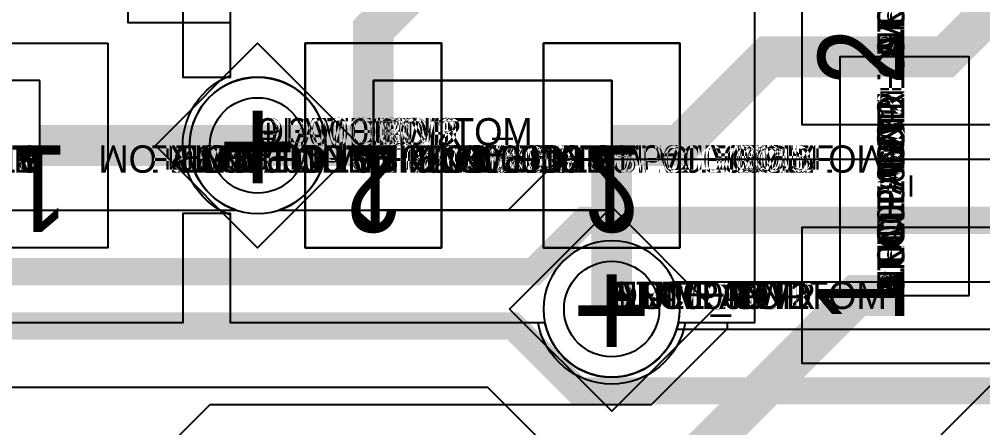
# Model space of a CAD drawing. Extents: x 0 to 323, y 0 to 320.
# Drawn here: x 32.16 to 39.24, y 228.94 to 231.93 of the extents above; entities that cross this region are included whole.
import ezdxf
from ezdxf.enums import TextEntityAlignment as Align

# ---------------------------------------------------------------- set-up
doc = ezdxf.new("R2010")
doc.units = 0
doc.header["$MEASUREMENT"] = 0
doc.layers.get('0').update_dxf_attribs({"linetype": 'CONTINUOUS'})
for name, color, linetype in [('CDN_FIGURES', 7, 'CONTINUOUS'), ('ETCH_BOTTOM', 7, 'CONTINUOUS'), ('ETCH_GND', 3, 'CONTINUOUS'), ('ETCH_INT1', 4, 'CONTINUOUS'), ('ETCH_INT2', 5, 'CONTINUOUS'), ('ETCH_PWR', 6, 'CONTINUOUS'), ('ETCH_TOP', 2, 'CONTINUOUS'), ('MANUFACTURING_NCLEGEND-1-6', 8, 'CONTINUOUS'), ('PACKAGE_GEOMETRY_ASSEMBLY_TOP', 11, 'CONTINUOUS'), ('PACKAGE_GEOMETRY_PIN_NUMBER', 9, 'CONTINUOUS')]:
    doc.layers.add(name, color=color, linetype=linetype)

# ---------------------------------------------------------------- blocks, each defined once
blk = doc.blocks.new('PAD_INFO')
for tag in ['SHAPE_TYPE', 'PAD_HEIGHT', 'PAD_LAYER', 'PAD_TYPE', 'PAD_WIDTH']:
    blk.add_attdef(tag, (0, 0), '', height=0.2)
at = {"flags": 2}
blk.add_attdef('CDN_TYPE', (0, 0), '', height=0.2, dxfattribs=at)
blk = doc.blocks.new('DRILL_INFO')
at = {"flags": 2}
blk.add_attdef('CDN_TYPE', (0, 0), '', height=0.2, dxfattribs=at)
for tag in ['FSHAPE', 'FCHAR', 'DRILL_HEIGHT', 'DIAMETER', 'PLATED', 'DRILL_WIDTH']:
    blk.add_attdef(tag, (0, 0), '', height=0.2)
blk = doc.blocks.new('VIA0700X0300')
at = {"layer": 'ETCH_BOTTOM'}
blk.add_circle((0, 0), 0.35, dxfattribs=at)
at = {"layer": 'ETCH_GND'}
blk.add_circle((0, 0), 0.35, dxfattribs=at)
at = {"layer": 'ETCH_INT1'}
blk.add_circle((0, 0), 0.35, dxfattribs=at)
at = {"layer": 'ETCH_INT2'}
blk.add_circle((0, 0), 0.35, dxfattribs=at)
at = {"layer": 'ETCH_PWR'}
blk.add_circle((0, 0), 0.35, dxfattribs=at)
at = {"layer": 'ETCH_TOP'}
blk.add_circle((0, 0), 0.35, dxfattribs=at)
ref = blk.add_blockref('PAD_INFO', (0, 0))
ref.add_attrib('PAD_LAYER', 'ETCH_TOP', (0, 0), dxfattribs={"height": 0.2})
ref.add_attrib('SHAPE_TYPE', 'NULL', (0, 0), dxfattribs={"height": 0.2})
ref.add_attrib('PAD_TYPE', 'ANTIPAD', (0, 0), dxfattribs={"height": 0.2})
ref.add_attrib('PAD_WIDTH', '0.000000', (0, 0), dxfattribs={"height": 0.2})
ref.add_attrib('PAD_HEIGHT', '0.000000', (0, 0), dxfattribs={"height": 0.2})
ref = blk.add_blockref('PAD_INFO', (0, 0))
ref.add_attrib('PAD_LAYER', 'ETCH_GND', (0, 0), dxfattribs={"height": 0.2})
ref.add_attrib('SHAPE_TYPE', 'NULL', (0, 0), dxfattribs={"height": 0.2})
ref.add_attrib('PAD_TYPE', 'ANTIPAD', (0, 0), dxfattribs={"height": 0.2})
ref.add_attrib('PAD_WIDTH', '0.000000', (0, 0), dxfattribs={"height": 0.2})
ref.add_attrib('PAD_HEIGHT', '0.000000', (0, 0), dxfattribs={"height": 0.2})
ref = blk.add_blockref('PAD_INFO', (0, 0))
ref.add_attrib('PAD_LAYER', 'ETCH_INT1', (0, 0), dxfattribs={"height": 0.2})
ref.add_attrib('SHAPE_TYPE', 'NULL', (0, 0), dxfattribs={"height": 0.2})
ref.add_attrib('PAD_TYPE', 'ANTIPAD', (0, 0), dxfattribs={"height": 0.2})
ref.add_attrib('PAD_WIDTH', '0.000000', (0, 0), dxfattribs={"height": 0.2})
ref.add_attrib('PAD_HEIGHT', '0.000000', (0, 0), dxfattribs={"height": 0.2})
ref = blk.add_blockref('PAD_INFO', (0, 0))
ref.add_attrib('PAD_LAYER', 'ETCH_INT2', (0, 0), dxfattribs={"height": 0.2})
ref.add_attrib('SHAPE_TYPE', 'NULL', (0, 0), dxfattribs={"height": 0.2})
ref.add_attrib('PAD_TYPE', 'ANTIPAD', (0, 0), dxfattribs={"height": 0.2})
ref.add_attrib('PAD_WIDTH', '0.000000', (0, 0), dxfattribs={"height": 0.2})
ref.add_attrib('PAD_HEIGHT', '0.000000', (0, 0), dxfattribs={"height": 0.2})
ref = blk.add_blockref('PAD_INFO', (0, 0))
ref.add_attrib('PAD_LAYER', 'ETCH_PWR', (0, 0), dxfattribs={"height": 0.2})
ref.add_attrib('SHAPE_TYPE', 'NULL', (0, 0), dxfattribs={"height": 0.2})
ref.add_attrib('PAD_TYPE', 'ANTIPAD', (0, 0), dxfattribs={"height": 0.2})
ref.add_attrib('PAD_WIDTH', '0.000000', (0, 0), dxfattribs={"height": 0.2})
ref.add_attrib('PAD_HEIGHT', '0.000000', (0, 0), dxfattribs={"height": 0.2})
ref = blk.add_blockref('PAD_INFO', (0, 0))
ref.add_attrib('PAD_LAYER', 'ETCH_BOTTOM', (0, 0), dxfattribs={"height": 0.2})
ref.add_attrib('SHAPE_TYPE', 'NULL', (0, 0), dxfattribs={"height": 0.2})
ref.add_attrib('PAD_TYPE', 'ANTIPAD', (0, 0), dxfattribs={"height": 0.2})
ref.add_attrib('PAD_WIDTH', '0.000000', (0, 0), dxfattribs={"height": 0.2})
ref.add_attrib('PAD_HEIGHT', '0.000000', (0, 0), dxfattribs={"height": 0.2})
ref = blk.add_blockref('PAD_INFO', (0, 0))
ref.add_attrib('PAD_LAYER', 'ETCH_TOP', (0, 0), dxfattribs={"height": 0.2})
ref.add_attrib('SHAPE_TYPE', 'NULL', (0, 0), dxfattribs={"height": 0.2})
ref.add_attrib('PAD_TYPE', 'THERMAL', (0, 0), dxfattribs={"height": 0.2})
ref.add_attrib('PAD_WIDTH', '0.000000', (0, 0), dxfattribs={"height": 0.2})
ref.add_attrib('PAD_HEIGHT', '0.000000', (0, 0), dxfattribs={"height": 0.2})
ref = blk.add_blockref('PAD_INFO', (0, 0))
ref.add_attrib('PAD_LAYER', 'ETCH_GND', (0, 0), dxfattribs={"height": 0.2})
ref.add_attrib('SHAPE_TYPE', 'NULL', (0, 0), dxfattribs={"height": 0.2})
ref.add_attrib('PAD_TYPE', 'THERMAL', (0, 0), dxfattribs={"height": 0.2})
ref.add_attrib('PAD_WIDTH', '0.000000', (0, 0), dxfattribs={"height": 0.2})
ref.add_attrib('PAD_HEIGHT', '0.000000', (0, 0), dxfattribs={"height": 0.2})
ref = blk.add_blockref('PAD_INFO', (0, 0))
ref.add_attrib('PAD_LAYER', 'ETCH_INT1', (0, 0), dxfattribs={"height": 0.2})
ref.add_attrib('SHAPE_TYPE', 'NULL', (0, 0), dxfattribs={"height": 0.2})
ref.add_attrib('PAD_TYPE', 'THERMAL', (0, 0), dxfattribs={"height": 0.2})
ref.add_attrib('PAD_WIDTH', '0.000000', (0, 0), dxfattribs={"height": 0.2})
ref.add_attrib('PAD_HEIGHT', '0.000000', (0, 0), dxfattribs={"height": 0.2})
ref = blk.add_blockref('PAD_INFO', (0, 0))
ref.add_attrib('PAD_LAYER', 'ETCH_INT2', (0, 0), dxfattribs={"height": 0.2})
ref.add_attrib('SHAPE_TYPE', 'NULL', (0, 0), dxfattribs={"height": 0.2})
ref.add_attrib('PAD_TYPE', 'THERMAL', (0, 0), dxfattribs={"height": 0.2})
ref.add_attrib('PAD_WIDTH', '0.000000', (0, 0), dxfattribs={"height": 0.2})
ref.add_attrib('PAD_HEIGHT', '0.000000', (0, 0), dxfattribs={"height": 0.2})
ref = blk.add_blockref('PAD_INFO', (0, 0))
ref.add_attrib('PAD_LAYER', 'ETCH_PWR', (0, 0), dxfattribs={"height": 0.2})
ref.add_attrib('SHAPE_TYPE', 'NULL', (0, 0), dxfattribs={"height": 0.2})
ref.add_attrib('PAD_TYPE', 'THERMAL', (0, 0), dxfattribs={"height": 0.2})
ref.add_attrib('PAD_WIDTH', '0.000000', (0, 0), dxfattribs={"height": 0.2})
ref.add_attrib('PAD_HEIGHT', '0.000000', (0, 0), dxfattribs={"height": 0.2})
ref = blk.add_blockref('PAD_INFO', (0, 0))
ref.add_attrib('PAD_LAYER', 'ETCH_BOTTOM', (0, 0), dxfattribs={"height": 0.2})
ref.add_attrib('SHAPE_TYPE', 'NULL', (0, 0), dxfattribs={"height": 0.2})
ref.add_attrib('PAD_TYPE', 'THERMAL', (0, 0), dxfattribs={"height": 0.2})
ref.add_attrib('PAD_WIDTH', '0.000000', (0, 0), dxfattribs={"height": 0.2})
ref.add_attrib('PAD_HEIGHT', '0.000000', (0, 0), dxfattribs={"height": 0.2})
ref = blk.add_blockref('PAD_INFO', (0, 0))
ref.add_attrib('PAD_LAYER', 'ETCH_TOP', (0, 0), dxfattribs={"height": 0.2})
ref.add_attrib('SHAPE_TYPE', 'CIRCLE', (0, 0), dxfattribs={"height": 0.2})
ref.add_attrib('PAD_TYPE', 'REGULAR', (0, 0), dxfattribs={"height": 0.2})
ref.add_attrib('PAD_WIDTH', '0.700000', (0, 0), dxfattribs={"height": 0.2})
ref.add_attrib('PAD_HEIGHT', '0.700000', (0, 0), dxfattribs={"height": 0.2})
ref = blk.add_blockref('PAD_INFO', (0, 0))
ref.add_attrib('PAD_LAYER', 'ETCH_GND', (0, 0), dxfattribs={"height": 0.2})
ref.add_attrib('SHAPE_TYPE', 'CIRCLE', (0, 0), dxfattribs={"height": 0.2})
ref.add_attrib('PAD_TYPE', 'REGULAR', (0, 0), dxfattribs={"height": 0.2})
ref.add_attrib('PAD_WIDTH', '0.700000', (0, 0), dxfattribs={"height": 0.2})
ref.add_attrib('PAD_HEIGHT', '0.700000', (0, 0), dxfattribs={"height": 0.2})
ref = blk.add_blockref('PAD_INFO', (0, 0))
ref.add_attrib('PAD_LAYER', 'ETCH_INT1', (0, 0), dxfattribs={"height": 0.2})
ref.add_attrib('SHAPE_TYPE', 'CIRCLE', (0, 0), dxfattribs={"height": 0.2})
ref.add_attrib('PAD_TYPE', 'REGULAR', (0, 0), dxfattribs={"height": 0.2})
ref.add_attrib('PAD_WIDTH', '0.700000', (0, 0), dxfattribs={"height": 0.2})
ref.add_attrib('PAD_HEIGHT', '0.700000', (0, 0), dxfattribs={"height": 0.2})
ref = blk.add_blockref('PAD_INFO', (0, 0))
ref.add_attrib('PAD_LAYER', 'ETCH_INT2', (0, 0), dxfattribs={"height": 0.2})
ref.add_attrib('SHAPE_TYPE', 'CIRCLE', (0, 0), dxfattribs={"height": 0.2})
ref.add_attrib('PAD_TYPE', 'REGULAR', (0, 0), dxfattribs={"height": 0.2})
ref.add_attrib('PAD_WIDTH', '0.700000', (0, 0), dxfattribs={"height": 0.2})
ref.add_attrib('PAD_HEIGHT', '0.700000', (0, 0), dxfattribs={"height": 0.2})
ref = blk.add_blockref('PAD_INFO', (0, 0))
ref.add_attrib('PAD_LAYER', 'ETCH_PWR', (0, 0), dxfattribs={"height": 0.2})
ref.add_attrib('SHAPE_TYPE', 'CIRCLE', (0, 0), dxfattribs={"height": 0.2})
ref.add_attrib('PAD_TYPE', 'REGULAR', (0, 0), dxfattribs={"height": 0.2})
ref.add_attrib('PAD_WIDTH', '0.700000', (0, 0), dxfattribs={"height": 0.2})
ref.add_attrib('PAD_HEIGHT', '0.700000', (0, 0), dxfattribs={"height": 0.2})
ref = blk.add_blockref('PAD_INFO', (0, 0))
ref.add_attrib('PAD_LAYER', 'ETCH_BOTTOM', (0, 0), dxfattribs={"height": 0.2})
ref.add_attrib('SHAPE_TYPE', 'CIRCLE', (0, 0), dxfattribs={"height": 0.2})
ref.add_attrib('PAD_TYPE', 'REGULAR', (0, 0), dxfattribs={"height": 0.2})
ref.add_attrib('PAD_WIDTH', '0.700000', (0, 0), dxfattribs={"height": 0.2})
ref.add_attrib('PAD_HEIGHT', '0.700000', (0, 0), dxfattribs={"height": 0.2})
ref = blk.add_blockref('DRILL_INFO', (0, 0))
ref.add_attrib('DIAMETER', '0.300000', (0, 0), dxfattribs={"height": 0.2})
ref.add_attrib('PLATED', 'PLATED', (0, 0), dxfattribs={"height": 0.2})
ref.add_attrib('FSHAPE', 'DIAMOND', (0, 0), dxfattribs={"height": 0.2})
ref.add_attrib('FCHAR', '+', (0, 0), dxfattribs={"height": 0.2})
ref.add_attrib('DRILL_WIDTH', '1.500000', (0, 0), dxfattribs={"height": 0.2})
ref.add_attrib('DRILL_HEIGHT', '1.500000', (0, 0), dxfattribs={"height": 0.2})
for tag in ['CDN_TYPE', 'PIN']:
    blk.add_attdef(tag, (0, 0), '', height=0.2)
at = {"flags": 2}
for tag in ['PSTKNAME', 'BBV']:
    blk.add_attdef(tag, (0, 0), '', height=0.2, dxfattribs=at)
blk = doc.blocks.new('FIGURE_DIAMOND')
at = {"layer": 'CDN_FIGURES'}
blk.add_lwpolyline([(-0.5, 0), (0, 0.5), (0.5, 0), (0, -0.5)], close=True, dxfattribs=at)
blk = doc.blocks.new('RC1000X1500TS')
at = {"layer": 'ETCH_TOP'}
blk.add_lwpolyline([(-0.5, -0.75), (-0.5, 0.75), (0.5, 0.75), (0.5, -0.75)], close=True, dxfattribs=at)
ref = blk.add_blockref('PAD_INFO', (0, 0))
ref.add_attrib('PAD_LAYER', 'ETCH_TOP', (0, 0), dxfattribs={"height": 0.2})
ref.add_attrib('SHAPE_TYPE', 'NULL', (0, 0), dxfattribs={"height": 0.2})
ref.add_attrib('PAD_TYPE', 'ANTIPAD', (0, 0), dxfattribs={"height": 0.2})
ref.add_attrib('PAD_WIDTH', '0.000000', (0, 0), dxfattribs={"height": 0.2})
ref.add_attrib('PAD_HEIGHT', '0.000000', (0, 0), dxfattribs={"height": 0.2})
ref = blk.add_blockref('PAD_INFO', (0, 0))
ref.add_attrib('PAD_LAYER', 'ETCH_GND', (0, 0), dxfattribs={"height": 0.2})
ref.add_attrib('SHAPE_TYPE', 'NULL', (0, 0), dxfattribs={"height": 0.2})
ref.add_attrib('PAD_TYPE', 'ANTIPAD', (0, 0), dxfattribs={"height": 0.2})
ref.add_attrib('PAD_WIDTH', '0.000000', (0, 0), dxfattribs={"height": 0.2})
ref.add_attrib('PAD_HEIGHT', '0.000000', (0, 0), dxfattribs={"height": 0.2})
ref = blk.add_blockref('PAD_INFO', (0, 0))
ref.add_attrib('PAD_LAYER', 'ETCH_INT1', (0, 0), dxfattribs={"height": 0.2})
ref.add_attrib('SHAPE_TYPE', 'NULL', (0, 0), dxfattribs={"height": 0.2})
ref.add_attrib('PAD_TYPE', 'ANTIPAD', (0, 0), dxfattribs={"height": 0.2})
ref.add_attrib('PAD_WIDTH', '0.000000', (0, 0), dxfattribs={"height": 0.2})
ref.add_attrib('PAD_HEIGHT', '0.000000', (0, 0), dxfattribs={"height": 0.2})
ref = blk.add_blockref('PAD_INFO', (0, 0))
ref.add_attrib('PAD_LAYER', 'ETCH_INT2', (0, 0), dxfattribs={"height": 0.2})
ref.add_attrib('SHAPE_TYPE', 'NULL', (0, 0), dxfattribs={"height": 0.2})
ref.add_attrib('PAD_TYPE', 'ANTIPAD', (0, 0), dxfattribs={"height": 0.2})
ref.add_attrib('PAD_WIDTH', '0.000000', (0, 0), dxfattribs={"height": 0.2})
ref.add_attrib('PAD_HEIGHT', '0.000000', (0, 0), dxfattribs={"height": 0.2})
ref = blk.add_blockref('PAD_INFO', (0, 0))
ref.add_attrib('PAD_LAYER', 'ETCH_PWR', (0, 0), dxfattribs={"height": 0.2})
ref.add_attrib('SHAPE_TYPE', 'NULL', (0, 0), dxfattribs={"height": 0.2})
ref.add_attrib('PAD_TYPE', 'ANTIPAD', (0, 0), dxfattribs={"height": 0.2})
ref.add_attrib('PAD_WIDTH', '0.000000', (0, 0), dxfattribs={"height": 0.2})
ref.add_attrib('PAD_HEIGHT', '0.000000', (0, 0), dxfattribs={"height": 0.2})
ref = blk.add_blockref('PAD_INFO', (0, 0))
ref.add_attrib('PAD_LAYER', 'ETCH_BOTTOM', (0, 0), dxfattribs={"height": 0.2})
ref.add_attrib('SHAPE_TYPE', 'NULL', (0, 0), dxfattribs={"height": 0.2})
ref.add_attrib('PAD_TYPE', 'ANTIPAD', (0, 0), dxfattribs={"height": 0.2})
ref.add_attrib('PAD_WIDTH', '0.000000', (0, 0), dxfattribs={"height": 0.2})
ref.add_attrib('PAD_HEIGHT', '0.000000', (0, 0), dxfattribs={"height": 0.2})
ref = blk.add_blockref('PAD_INFO', (0, 0))
ref.add_attrib('PAD_LAYER', 'ETCH_TOP', (0, 0), dxfattribs={"height": 0.2})
ref.add_attrib('SHAPE_TYPE', 'NULL', (0, 0), dxfattribs={"height": 0.2})
ref.add_attrib('PAD_TYPE', 'THERMAL', (0, 0), dxfattribs={"height": 0.2})
ref.add_attrib('PAD_WIDTH', '0.000000', (0, 0), dxfattribs={"height": 0.2})
ref.add_attrib('PAD_HEIGHT', '0.000000', (0, 0), dxfattribs={"height": 0.2})
ref = blk.add_blockref('PAD_INFO', (0, 0))
ref.add_attrib('PAD_LAYER', 'ETCH_GND', (0, 0), dxfattribs={"height": 0.2})
ref.add_attrib('SHAPE_TYPE', 'NULL', (0, 0), dxfattribs={"height": 0.2})
ref.add_attrib('PAD_TYPE', 'THERMAL', (0, 0), dxfattribs={"height": 0.2})
ref.add_attrib('PAD_WIDTH', '0.000000', (0, 0), dxfattribs={"height": 0.2})
ref.add_attrib('PAD_HEIGHT', '0.000000', (0, 0), dxfattribs={"height": 0.2})
ref = blk.add_blockref('PAD_INFO', (0, 0))
ref.add_attrib('PAD_LAYER', 'ETCH_INT1', (0, 0), dxfattribs={"height": 0.2})
ref.add_attrib('SHAPE_TYPE', 'NULL', (0, 0), dxfattribs={"height": 0.2})
ref.add_attrib('PAD_TYPE', 'THERMAL', (0, 0), dxfattribs={"height": 0.2})
ref.add_attrib('PAD_WIDTH', '0.000000', (0, 0), dxfattribs={"height": 0.2})
ref.add_attrib('PAD_HEIGHT', '0.000000', (0, 0), dxfattribs={"height": 0.2})
ref = blk.add_blockref('PAD_INFO', (0, 0))
ref.add_attrib('PAD_LAYER', 'ETCH_INT2', (0, 0), dxfattribs={"height": 0.2})
ref.add_attrib('SHAPE_TYPE', 'NULL', (0, 0), dxfattribs={"height": 0.2})
ref.add_attrib('PAD_TYPE', 'THERMAL', (0, 0), dxfattribs={"height": 0.2})
ref.add_attrib('PAD_WIDTH', '0.000000', (0, 0), dxfattribs={"height": 0.2})
ref.add_attrib('PAD_HEIGHT', '0.000000', (0, 0), dxfattribs={"height": 0.2})
ref = blk.add_blockref('PAD_INFO', (0, 0))
ref.add_attrib('PAD_LAYER', 'ETCH_PWR', (0, 0), dxfattribs={"height": 0.2})
ref.add_attrib('SHAPE_TYPE', 'NULL', (0, 0), dxfattribs={"height": 0.2})
ref.add_attrib('PAD_TYPE', 'THERMAL', (0, 0), dxfattribs={"height": 0.2})
ref.add_attrib('PAD_WIDTH', '0.000000', (0, 0), dxfattribs={"height": 0.2})
ref.add_attrib('PAD_HEIGHT', '0.000000', (0, 0), dxfattribs={"height": 0.2})
ref = blk.add_blockref('PAD_INFO', (0, 0))
ref.add_attrib('PAD_LAYER', 'ETCH_BOTTOM', (0, 0), dxfattribs={"height": 0.2})
ref.add_attrib('SHAPE_TYPE', 'NULL', (0, 0), dxfattribs={"height": 0.2})
ref.add_attrib('PAD_TYPE', 'THERMAL', (0, 0), dxfattribs={"height": 0.2})
ref.add_attrib('PAD_WIDTH', '0.000000', (0, 0), dxfattribs={"height": 0.2})
ref.add_attrib('PAD_HEIGHT', '0.000000', (0, 0), dxfattribs={"height": 0.2})
ref = blk.add_blockref('PAD_INFO', (0, 0))
ref.add_attrib('PAD_LAYER', 'ETCH_GND', (0, 0), dxfattribs={"height": 0.2})
ref.add_attrib('SHAPE_TYPE', 'NULL', (0, 0), dxfattribs={"height": 0.2})
ref.add_attrib('PAD_TYPE', 'REGULAR', (0, 0), dxfattribs={"height": 0.2})
ref.add_attrib('PAD_WIDTH', '0.000000', (0, 0), dxfattribs={"height": 0.2})
ref.add_attrib('PAD_HEIGHT', '0.000000', (0, 0), dxfattribs={"height": 0.2})
ref = blk.add_blockref('PAD_INFO', (0, 0))
ref.add_attrib('PAD_LAYER', 'ETCH_INT1', (0, 0), dxfattribs={"height": 0.2})
ref.add_attrib('SHAPE_TYPE', 'NULL', (0, 0), dxfattribs={"height": 0.2})
ref.add_attrib('PAD_TYPE', 'REGULAR', (0, 0), dxfattribs={"height": 0.2})
ref.add_attrib('PAD_WIDTH', '0.000000', (0, 0), dxfattribs={"height": 0.2})
ref.add_attrib('PAD_HEIGHT', '0.000000', (0, 0), dxfattribs={"height": 0.2})
ref = blk.add_blockref('PAD_INFO', (0, 0))
ref.add_attrib('PAD_LAYER', 'ETCH_INT2', (0, 0), dxfattribs={"height": 0.2})
ref.add_attrib('SHAPE_TYPE', 'NULL', (0, 0), dxfattribs={"height": 0.2})
ref.add_attrib('PAD_TYPE', 'REGULAR', (0, 0), dxfattribs={"height": 0.2})
ref.add_attrib('PAD_WIDTH', '0.000000', (0, 0), dxfattribs={"height": 0.2})
ref.add_attrib('PAD_HEIGHT', '0.000000', (0, 0), dxfattribs={"height": 0.2})
ref = blk.add_blockref('PAD_INFO', (0, 0))
ref.add_attrib('PAD_LAYER', 'ETCH_PWR', (0, 0), dxfattribs={"height": 0.2})
ref.add_attrib('SHAPE_TYPE', 'NULL', (0, 0), dxfattribs={"height": 0.2})
ref.add_attrib('PAD_TYPE', 'REGULAR', (0, 0), dxfattribs={"height": 0.2})
ref.add_attrib('PAD_WIDTH', '0.000000', (0, 0), dxfattribs={"height": 0.2})
ref.add_attrib('PAD_HEIGHT', '0.000000', (0, 0), dxfattribs={"height": 0.2})
ref = blk.add_blockref('PAD_INFO', (0, 0))
ref.add_attrib('PAD_LAYER', 'ETCH_BOTTOM', (0, 0), dxfattribs={"height": 0.2})
ref.add_attrib('SHAPE_TYPE', 'NULL', (0, 0), dxfattribs={"height": 0.2})
ref.add_attrib('PAD_TYPE', 'REGULAR', (0, 0), dxfattribs={"height": 0.2})
ref.add_attrib('PAD_WIDTH', '0.000000', (0, 0), dxfattribs={"height": 0.2})
ref.add_attrib('PAD_HEIGHT', '0.000000', (0, 0), dxfattribs={"height": 0.2})
ref = blk.add_blockref('DRILL_INFO', (0, 0))
ref.add_attrib('DIAMETER', '0.000000', (0, 0), dxfattribs={"height": 0.2})
ref.add_attrib('PLATED', 'PLATED', (0, 0), dxfattribs={"height": 0.2})
ref.add_attrib('FSHAPE', 'NULL', (0, 0), dxfattribs={"height": 0.2})
ref.add_attrib('DRILL_WIDTH', '0.000000', (0, 0), dxfattribs={"height": 0.2})
ref.add_attrib('DRILL_HEIGHT', '0.000000', (0, 0), dxfattribs={"height": 0.2})
ref = blk.add_blockref('PAD_INFO', (0, 0))
ref.add_attrib('PAD_LAYER', 'ETCH_TOP', (0, 0), dxfattribs={"height": 0.2})
ref.add_attrib('SHAPE_TYPE', 'RECTANGLE', (0, 0), dxfattribs={"height": 0.2})
ref.add_attrib('PAD_TYPE', 'REGULAR', (0, 0), dxfattribs={"height": 0.2})
ref.add_attrib('PAD_WIDTH', '1.000000', (0, 0), dxfattribs={"height": 0.2})
ref.add_attrib('PAD_HEIGHT', '1.500000', (0, 0), dxfattribs={"height": 0.2})
for tag in ['CDN_TYPE', 'PIN']:
    blk.add_attdef(tag, (0, 0), '', height=0.2)
at = {"flags": 2}
for tag in ['PSTKNAME', 'BBV']:
    blk.add_attdef(tag, (0, 0), '', height=0.2, dxfattribs=at)
blk = doc.blocks.new('F56')
at = {"layer": 'PACKAGE_GEOMETRY_ASSEMBLY_TOP'}
blk.add_lwpolyline([(0, -0.475), (1.75, -0.475), (1.75, 0.475), (0, 0.475)], close=True, dxfattribs=at)
at = {"layer": 'ETCH_TOP'}
ref = blk.add_blockref('RC1000X1500TS', (0, 0), dxfattribs=at)
ref.add_attrib('CDN_TYPE', 'PIN', (0, 0), dxfattribs={"height": 0.2})
ref.add_attrib('PIN', '1', (0, 0), dxfattribs={"height": 0.2})
ref = blk.add_blockref('RC1000X1500TS', (1.75, 0), dxfattribs=at)
ref.add_attrib('CDN_TYPE', 'PIN', (0, 0), dxfattribs={"height": 0.2})
ref.add_attrib('PIN', '2', (0, 0), dxfattribs={"height": 0.2})
at = {"flags": 2}
for tag in ['SYMBOL_TYPE', 'CDN_TYPE', 'REFDES']:
    blk.add_attdef(tag, (0, 0), '', height=0.2, dxfattribs=at)

msp = doc.modelspace()

# ---------------------------------------------------------------- linework, layer by layer
at = {"layer": 'ETCH_BOTTOM'}
for points, format in [([(40.2125, 234.5054), (37.1524, 234.5054, -0.145602), (36.8127, 234.4638), (36.8127, 233.7556, -0.999818), (36.8127, 232.6554), (36.8127, 232.3056), (37.5627, 232.3056), (37.5627, 229.7054), (37.0535, 229.7054, -0.831918), (35.9717, 229.7054), (33.7125, 229.7054), (33.7125, 230.4931, -0.683031), (33.7125, 231.5179), (33.7125, 231.9054), (32.9625, 231.9054), (32.9625, 232.66, -0.641614), (32.9625, 233.751), (32.9625, 234.5056), (36.6723, 234.5056, -0.528329), (36.4883, 235.4798), (36.7125, 235.7041), (36.7125, 237.1056), (38.9834, 237.1056, -0.755811), (40.0418, 237.1056)], "xyb"), ([(33.9126, 231.0055, 0.3, 0.3, 0), (34.7626, 231.0055, 0.3, 0.3, 0)], "xyseb"), ([(36.5126, 231.0055, 0.3, 0.3, 0), (36.5126, 229.8055, 0.3, 0.3, 0)], "xyseb")]:
    msp.add_lwpolyline(points, format=format, dxfattribs=at)
msp.add_lwpolyline([(37.6625, 222.9847), (37.6625, 227.6126), (40.2125, 230.1626)], dxfattribs=at)
at = {"layer": 'ETCH_GND'}
for points in [[(34.4127, 231.0055, 1), (33.4125, 231.0055, 1)], [(37.0127, 229.8055, 1), (36.0125, 229.8055, 1)]]:
    msp.add_lwpolyline(points, format="xyb", close=True, dxfattribs=at)
at = {"layer": 'ETCH_INT1'}
for points, format in [([(17.6847, 232.4356), (19.5897, 230.5306), (22.0869, 230.5306), (22.5619, 231.0056), (25.9633, 231.0056), (26.4383, 230.5306), (27.4441, 230.5306, -1.440731), (28.3811, 230.5306), (29.5559, 230.5306, -6.221984), (29.8693, 230.5306), (33.7559, 230.5306, -6.221984), (34.0693, 230.5306), (35.7526, 230.5306), (36.1276, 230.9056), (46.9037, 230.9056, -1.968312)], "xyb"), ([(89.1683, 230.9255, 0.2, 0.2, 0), (53.9281, 230.9255, 0.2, 0.2, 0), (53.7583, 230.7555, 0.2, 0.2, 0), (53.4583, 230.4555, 0.2, 0.2, 0), (36.314, 230.4555, 0.2, 0.2, 0), (35.939, 230.0805, 0.2, 0.2, 0), (26.2519, 230.0805, 0.2, 0.2, 0), (25.7769, 230.5555, 0.2, 0.2, 0), (22.7483, 230.5555, 0.2, 0.2, 0), (22.2733, 230.0805, 0.2, 0.2, 0), (19.4033, 230.0805, 0.2, 0.2, 0), (17.4983, 231.9855, 0.2, 0.2, 0), (11.4869, 231.9855, 0.2, 0.2, 0), (11.4768, 231.9755, 0.2, 0.2, 0), (10.0426, 231.9755, 0.2, 0.2, 0), (8.9926, 230.9255, 0.2, 0.2, 0)], "xyseb"), ([(10.9926, 230.9255, 0.2, 0.2, 0), (11.6526, 231.5855, 0.2, 0.2, 0), (17.3326, 231.5855, 0.2, 0.2, 0), (19.2376, 229.6805, 0.2, 0.2, 0), (22.439, 229.6805, 0.2, 0.2, 0), (22.914, 230.1555, 0.2, 0.2, 0), (25.6112, 230.1555, 0.2, 0.2, 0), (26.0862, 229.6805, 0.2, 0.2, 0), (35.789, 229.6805, 0.2, 0.2, 0), (36.264, 229.2055, 0.2, 0.2, 0), (41.114, 229.2055, 0.2, 0.2, 0), (41.964, 230.0555, 0.2, 0.2, 0), (42.4612, 230.0555, 0.2, 0.2, 0), (43.3112, 229.2055, 0.2, 0.2, 0), (52.774, 229.2055, 0.2, 0.2, 0), (54.094, 230.5255, 0.2, 0.2, 0), (89.334, 230.5255, 0.2, 0.2, 0)], "xyseb"), ([(41.3004, 228.7554), (36.0776, 228.7554), (35.6026, 229.2304), (25.8998, 229.2304), (25.806, 229.3242, -0.915475), (24.8855, 229.7054), (23.6397, 229.7054, -0.915475), (22.7192, 229.3242), (22.6254, 229.2304), (19.0512, 229.2304), (17.1462, 231.1354), (11.839, 231.1354), (11.8208, 231.1172, -0.217352), (11.6802, 230.4256), (15.2647, 230.4256), (18.1601, 227.5302), (33.7022, 227.5302), (34.2536, 228.0816), (35.1236, 228.0816), (35.8496, 227.3556), (39.2855, 227.3556, -1.362386)], "xyb")]:
    msp.add_lwpolyline(points, format=format, dxfattribs=at)
msp.add_lwpolyline([(36.9897, 229.6556, 0.180845), (36.971, 230.0054), (41.2774, 230.0054), (40.9276, 229.6556)], format="xyb", close=True, dxfattribs=at)
at = {"layer": 'ETCH_INT2'}
for points in [[(33.9126, 231.5056, 1), (33.9126, 230.5054, 1)], [(36.5126, 230.3056, 1), (36.5126, 229.3054, 1)]]:
    msp.add_lwpolyline(points, format="xyb", close=True, dxfattribs=at)
at = {"layer": 'ETCH_PWR'}
for points in [[(34.4127, 231.0055, 1), (33.4125, 231.0055, 1)], [(37.0127, 229.8055, 1), (36.0125, 229.8055, 1)]]:
    msp.add_lwpolyline(points, format="xyb", close=True, dxfattribs=at)
at = {"layer": 'ETCH_TOP'}
for points, format in [([(33.9126, 235.0555, 0.3, 0.3, 0), (35.0126, 235.0555, 0.3, 0.3, 0), (35.0626, 235.0055, 0.3, 0.3, 0), (35.0626, 232.1555, 0.3, 0.3, 0), (34.7626, 231.8555, 0.3, 0.3, 0), (34.7626, 231.0055, 0.3, 0.3, 0)], "xyseb"), ([(38.6626, 231.6555, 0.3, 0.3, 0), (38.9626, 231.6555, 0.3, 0.3, 0), (39.4126, 232.1055, 0.3, 0.3, 0), (39.4126, 234.4055, 0.3, 0.3, 0), (38.2126, 234.4055, 0.3, 0.3, 0)], "xyseb"), ([(24.2375, 228.2066), (29.5625, 228.2066), (29.5625, 228.3055, -1), (30.7627, 228.3055), (30.7627, 228.2066), (32.6659, 228.2066), (33.5649, 229.1056), (36.8055, 229.1056), (37.3625, 229.6626), (37.3625, 229.7054), (37.0026, 229.7054, -0.816367), (36.0226, 229.7054), (33.7125, 229.7054), (33.7125, 230.5054), (33.3627, 230.5054), (33.3627, 229.7054), (29.5125, 229.7054), (29.5125, 232.3056)], "xyb"), ([(36.5126, 231.0055, 0.3, 0.3, 0), (37.0126, 231.0055, 0.3, 0.3, 0), (37.6626, 231.6555, 0.3, 0.3, 0), (38.6626, 231.6555, 0.3, 0.3, 0)], "xyseb"), ([(32.3126, 231.0055, 0.3, 0.3, 0), (33.9126, 231.0055, 0.3, 0.3, 0)], "xyseb"), ([(34.7626, 231.0055, 0.3, 0.3, 0), (33.9126, 231.0055, 0.3, 0.3, 0)], "xyseb"), ([(36.5126, 229.8055, 0.3, 0.3, 0), (36.5126, 231.0055, 0.3, 0.3, 0)], "xyseb"), ([(38.6626, 229.9055, 0.3, 0.3, 0), (38.3126, 229.9055, 0.3, 0.3, 0), (37.0126, 228.6055, 0.3, 0.3, 0), (33.772, 228.6055, 0.3, 0.3, 0), (32.7126, 227.5461, 0.3, 0.3, 0), (32.7126, 227.1065, 0.3, 0.3, 0), (32.7876, 227.0315, 0.3, 0.3, 0)], "xyseb")]:
    msp.add_lwpolyline(points, format=format, dxfattribs=at)
msp.add_lwpolyline([(33.3627, 232.3056), (33.3627, 231.5056), (33.7125, 231.5056), (33.7125, 232.3056)], dxfattribs=at)

# ---------------------------------------------------------------- block references
for p, rotation in [((38.6626, 229.9055), 90), ((32.3126, 231.0055), 180), ((36.5126, 231.0055), 180)]:
    msp.add_blockref('F56', p, dxfattribs=dict(rotation=rotation))
at = {"xscale": -1, "rotation": 180}
msp.add_blockref('F56', (34.7626, 231.0055), dxfattribs=at)
at = {"layer": 'ETCH_TOP'}
for p in [(33.9126, 231.0055), (36.5126, 229.8055)]:
    msp.add_blockref('VIA0700X0300', p, dxfattribs=at)
at = {"layer": 'MANUFACTURING_NCLEGEND-1-6', "xscale": 1.5, "yscale": 1.5}
for p in [(33.9126, 231.0055), (36.5126, 229.8055)]:
    msp.add_blockref('FIGURE_DIAMOND', p, dxfattribs=at)

# ---------------------------------------------------------------- texts
at = {"layer": 'MANUFACTURING_NCLEGEND-1-6'}
for p in [(33.9126, 231.0055), (36.5126, 229.8055)]:
    msp.add_text('+', height=0.75, dxfattribs=at).set_placement(p, align=Align.MIDDLE_CENTER)
at = {"layer": 'PACKAGE_GEOMETRY_PIN_NUMBER', "width": 0.88}
for s, rotation, p in [('2', 90, (38.6626, 231.6555)), ('1', 180, (32.3126, 231.0055)), ('2', 180, (34.7626, 231.0055)), ('1', 180, (36.5126, 231.0055)), ('1', 90, (38.6626, 229.9055))]:
    msp.add_text(s, height=0.635, rotation=rotation, dxfattribs=at).set_placement(p, align=Align.CENTER)
at = {"layer": 'PACKAGE_GEOMETRY_PIN_NUMBER', "text_generation_flag": 2, "width": 0.88}
for s, p in [('1', (34.7626, 231.0055)), ('2', (36.5126, 231.0055))]:
    msp.add_text(s, height=0.635, rotation=180, dxfattribs=at).set_placement(p, align=Align.CENTER)

doc.saveas('drawing.dxf')
